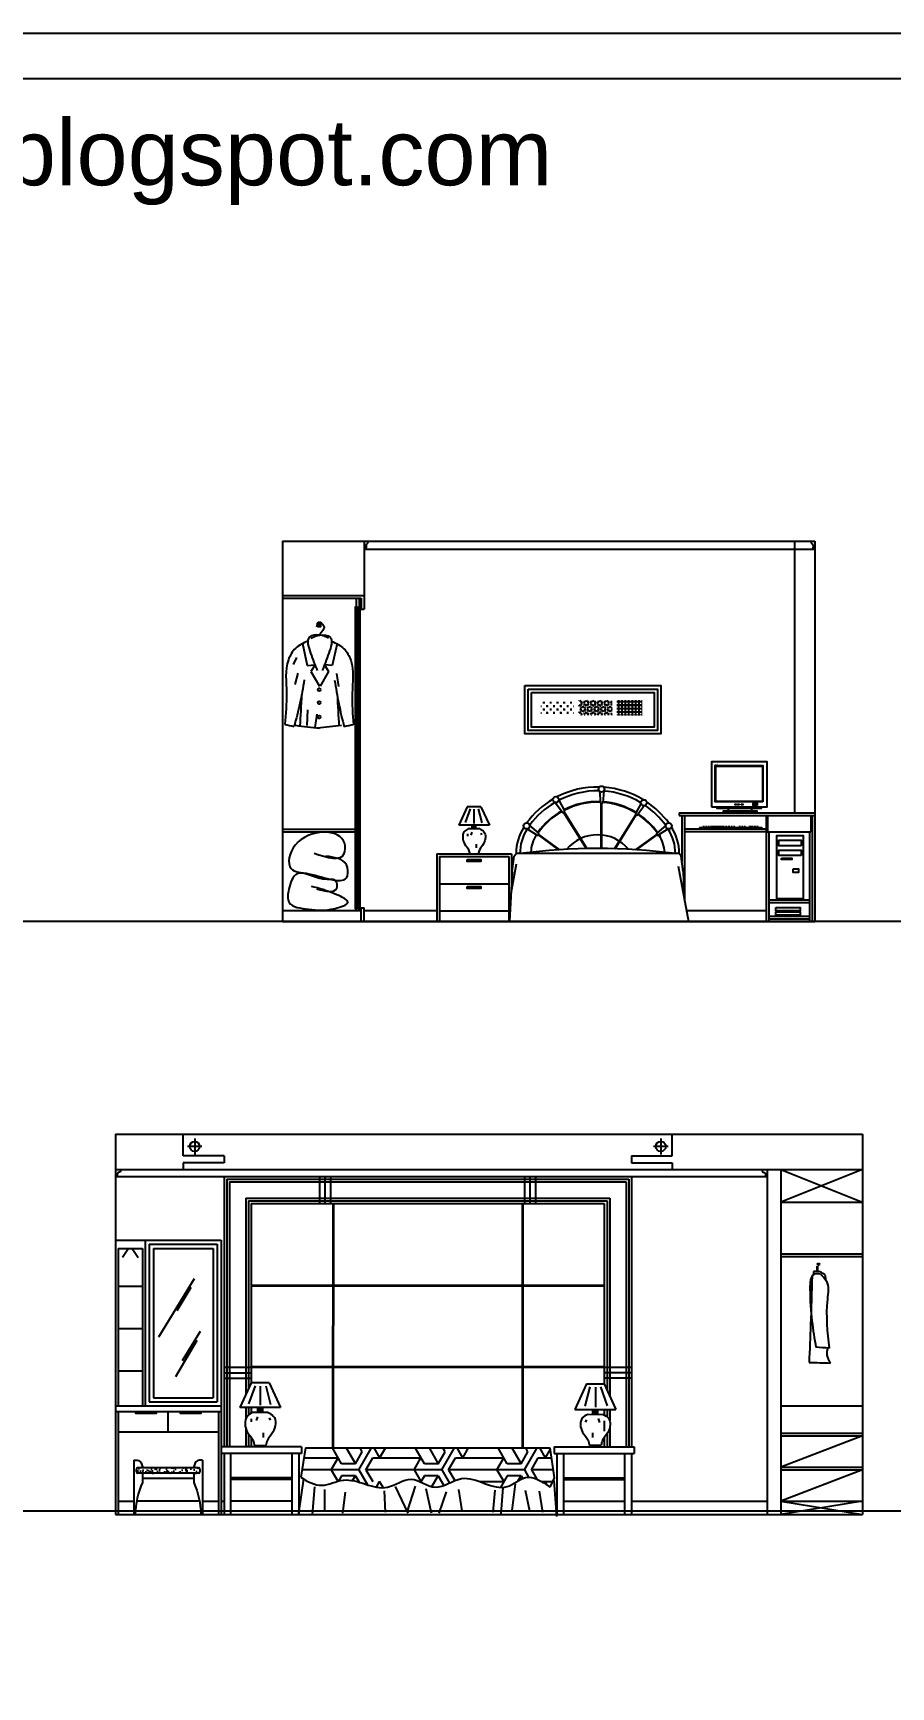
# Model space of a CAD drawing. Header units: inches. Extents: x 8.9 to 51.4, y 11.8 to 36.6.
# Drawn here: x 15.23 to 21.55, y 24.45 to 36.63 of the extents above; entities that cross this region are included whole.
import ezdxf

# ---------------------------------------------------------------- set-up
doc = ezdxf.new("R2010")
doc.units = ezdxf.units.IN
doc.header["$MEASUREMENT"] = 0
for name, color, linetype in [('02', 2, 'Continuous'), ('1', 1, 'Continuous'), ('4', 4, 'Continuous'), ('8', 8, 'Continuous'), ('kadrbm', 4, 'Continuous')]:
    doc.layers.add(name, color=color, linetype=linetype)
doc.styles.add('bmmm', font='swissel.ttf')
doc.styles.get("Standard").update_dxf_attribs({"font": 'arial.ttf'})

# ---------------------------------------------------------------- blocks, each defined once
blk = doc.blocks.new('kadrbm')
at = {"layer": 'kadrbm', "color": 4}
blk.add_lwpolyline([(0, 0), (0, 24.797), (21, 24.797), (21, 0), (0, 0)], close=True, dxfattribs=at)
blk.add_lwpolyline([(20.663, 0.326), (20.663, 24.46), (0.337, 24.46), (0.337, 0.326), (20.663, 0.326)], dxfattribs=at)
at = {"layer": 'kadrbm', "color": 211, "true_color": 0xf674fb, "style": 'bmmm'}
blk.add_text('www.cad-libraries.blogspot.com', height=0.48513, dxfattribs=at).set_placement((0.573, 23.677))

msp = doc.modelspace()

# ---------------------------------------------------------------- hatches: boundary and pattern name
at = {"layer": '1'}
h = msp.add_hatch(dxfattribs=at)
h.set_pattern_fill('CROSS', color=256, scale=0.1, style=0)
h.set_pattern_definition([(0, (-89.910824, 12.1991), (0.025, 0.025), [0.0125, -0.0375]), (90, (-89.904574, 12.19285), (-0.025, 0.025), [0.0125, -0.0375])])
h.paths.add_polyline_path([(18.972, 31.715), (18.972, 31.607), (19.216, 31.607), (19.216, 31.715)])
h = msp.add_hatch(dxfattribs=at)
h.set_pattern_fill('STARS', color=256, scale=0.1, style=0)
h.set_pattern_definition([(0, (-89.910824, 12.1991), (0, 0.021650635), [0.0125, -0.0125]), (60, (-89.910824, 12.1991), (-0.01875, 0.0108253175), [0.0125, -0.0125]), (120, (-89.904574, 12.209924), (-0.01875, -0.0108253175), [0.0125, -0.0125])])
h.paths.add_polyline_path([(19.254, 31.715), (19.254, 31.607), (19.498, 31.607), (19.498, 31.715)])
h = msp.add_hatch(dxfattribs=at)
h.set_pattern_fill('SQUARE', color=256, scale=0.1, style=0)
h.set_pattern_definition([(0, (-89.910824, 12.199099), (0, 0.0125), [0.0125, -0.0125]), (90, (-89.910824, 12.199099), (-0.0125, 8e-19), [0.0125, -0.0125])])
h.paths.add_polyline_path([(19.534, 31.715), (19.534, 31.607), (19.718, 31.607), (19.718, 31.715)])
at = {"layer": '8'}
h = msp.add_hatch(dxfattribs=at)
h.set_pattern_fill('AR-CONC', color=256, scale=0.01, style=0)
h.set_pattern_definition([(50, (34.997757, 48.655324), (0.07172602, -0.00627521), [0.0075, -0.0825]), (355, (34.99776, 48.655324), (-0.01387513, 0.07521921), [0.006, -0.066]), (100.4514, (35.003734, 48.6548), (0.05785094, 0.06894395), [0.00637402, -0.07011421]), (46.1842, (34.99776, 48.67532), (0.1067241, -0.0165519), [0.01125, -0.12375]), (96.6356, (35.00665, 48.67394), (0.09346627, 0.0974118), [0.00956103, -0.1051713]), (351.1842, (34.99776, 48.67532), (0.0934662, 0.09741186), [0.009, -0.099]), (21, (35.007757, 48.670324), (0.0596907, -0.04026189), [0.0075, -0.0825]), (326, (35.00776, 48.670324), (0.02433153, 0.072515), [0.006, -0.066]), (71.4514, (35.01273, 48.66697), (0.08402226, 0.03225305), [0.00637402, -0.07011421]), (37.5, (34.997757, 48.655324), (0.001215986, 0.033289385), [0, -0.0652, 0, -0.067, 0, -0.06625]), (7.5, (34.997757, 48.655324), (0.026306954, 0.03944117), [0, -0.0382, 0, -0.0637, 0, -0.02525]), (327.5, (34.975457, 48.655324), (0.053382244, -0.002255487), [0, -0.025, 0, -0.078, 0, -0.1035]), (317.5, (34.965457, 48.655324), (0.05831862, 0.0100105), [0, -0.0325, 0, -0.0518, 0, -0.0735])])
h.paths.add_polyline_path([(16.453, 26.027, 0.548605), (16.453, 26.067), (16.003, 26.067, 0.530891), (16.003, 26.027)])

# ---------------------------------------------------------------- linework, layer by layer
at = {"layer": '02'}
for p, q in [((17.071, 32.888), (20.991, 32.888)), ((17.071, 32.888), (17.071, 30.088)), ((20.841, 32.888), (20.841, 30.888)), ((20.991, 32.888), (20.991, 30.088)), ((17.173, 32.03), (17.148, 31.98)), ((17.217, 32.133), (17.252, 31.972)), ((17.473, 32.133), (17.437, 31.972)), ((17.184, 31.917), (17.162, 31.833)), ((17.252, 31.972), (17.31, 31.977)), ((17.31, 31.977), (17.28, 31.927)), ((17.28, 31.927), (17.342, 31.82)), ((17.409, 31.927), (17.348, 31.82)), ((17.437, 31.972), (17.38, 31.977)), ((17.38, 31.977), (17.409, 31.927)), ((17.469, 31.914), (17.483, 31.818)), ((17.254, 31.646), (17.251, 31.53)), ((17.324, 31.615), (17.308, 31.516)), ((19.404, 31.049), (19.411, 30.961)), ((19.436, 31.049), (19.428, 30.961)), ((19.078, 30.963), (19.131, 30.893)), ((19.105, 30.98), (19.146, 30.903)), ((19.418, 30.625), (19.417, 30.955)), ((19.422, 30.625), (19.421, 30.955)), ((19.711, 30.96), (19.669, 30.883)), ((19.737, 30.943), (19.684, 30.873)), ((18.453, 30.917), (18.416, 30.816)), ((18.48, 30.914), (18.48, 30.809)), ((18.512, 30.917), (18.538, 30.814)), ((19.309, 30.624), (19.14, 30.892)), ((19.314, 30.624), (19.144, 30.894)), ((19.514, 30.623), (19.672, 30.874)), ((19.519, 30.623), (19.675, 30.872)), ((18.432, 30.734), (18.432, 30.717)), ((18.465, 30.745), (18.458, 30.724)), ((18.495, 30.791), (18.467, 30.791)), ((18.495, 30.786), (18.467, 30.786)), ((18.495, 30.779), (18.467, 30.778)), ((18.495, 30.774), (18.467, 30.774)), ((18.53, 30.739), (18.536, 30.727)), ((18.871, 30.769), (18.946, 30.723)), ((18.89, 30.795), (18.956, 30.737)), ((19.106, 30.616), (18.955, 30.725)), ((19.112, 30.616), (18.957, 30.728)), ((19.67, 30.616), (19.826, 30.728)), ((19.677, 30.616), (19.828, 30.725)), ((19.893, 30.795), (19.826, 30.737)), ((19.911, 30.769), (19.837, 30.723)), ((18.497, 30.657), (18.497, 30.631)), ((18.79, 30.51), (18.747, 30.268)), ((19.983, 30.496), (20.059, 30.088)), ((17.071, 30.088), (20.991, 30.088)), ((15.84, 28.522), (15.84, 25.722)), ((15.84, 28.522), (21.34, 28.522)), ((21.34, 28.522), (21.34, 25.722)), ((15.938, 27.682), (15.893, 27.614)), ((15.963, 27.682), (16.007, 27.614)), ((21.008, 27.513), (21.008, 27.552)), ((21.013, 27.513), (21.013, 27.552)), ((16.421, 27.459), (16.157, 27.029)), ((16.396, 27.393), (16.293, 27.223)), ((16.465, 27.071), (16.333, 26.855)), ((16.44, 27.004), (16.282, 26.737)), ((16.87, 26.671), (16.82, 26.538)), ((16.905, 26.668), (16.905, 26.528)), ((16.948, 26.671), (16.983, 26.534)), ((19.333, 26.664), (19.297, 26.52)), ((19.376, 26.661), (19.376, 26.514)), ((19.411, 26.664), (19.461, 26.524)), ((16.841, 26.427), (16.841, 26.405)), ((16.886, 26.442), (16.876, 26.414)), ((16.926, 26.504), (16.888, 26.504)), ((16.926, 26.498), (16.888, 26.498)), ((16.926, 26.487), (16.888, 26.487)), ((16.926, 26.481), (16.888, 26.481)), ((16.972, 26.434), (16.981, 26.418)), ((19.308, 26.42), (19.3, 26.404)), ((19.355, 26.49), (19.393, 26.49)), ((19.355, 26.484), (19.393, 26.484)), ((19.355, 26.473), (19.393, 26.473)), ((19.355, 26.467), (19.393, 26.467)), ((19.395, 26.429), (19.405, 26.4)), ((16.929, 26.324), (16.928, 26.29)), ((19.352, 26.324), (19.353, 26.29)), ((19.44, 26.413), (19.44, 26.336)), ((17.506, 26.097), (17.438, 26.214)), ((17.54, 26.214), (17.608, 26.097)), ((17.608, 26.097), (17.658, 26.185)), ((17.633, 26.053), (17.726, 26.214)), ((17.658, 26.185), (17.642, 26.214)), ((17.743, 26.214), (17.785, 26.141)), ((17.828, 26.214), (17.785, 26.141)), ((18.116, 26.097), (18.048, 26.214)), ((18.15, 26.214), (18.217, 26.097)), ((18.217, 26.097), (18.268, 26.185)), ((18.243, 26.053), (18.336, 26.214)), ((18.268, 26.185), (18.251, 26.214)), ((18.353, 26.214), (18.395, 26.141)), ((18.437, 26.214), (18.395, 26.141)), ((18.725, 26.097), (18.658, 26.214)), ((18.759, 26.214), (18.827, 26.097)), ((18.827, 26.097), (18.878, 26.185)), ((18.852, 26.053), (18.945, 26.214)), ((18.878, 26.185), (18.861, 26.214)), ((18.962, 26.214), (19.005, 26.141)), ((19.042, 26.205), (19.005, 26.141)), ((15.975, 26.122), (15.975, 25.722)), ((16.453, 26.067), (16.003, 26.067)), ((16.482, 26.122), (16.482, 25.722)), ((17.633, 26.053), (17.214, 26.053)), ((17.228, 26.141), (17.481, 26.141)), ((17.43, 26.053), (17.481, 26.141)), ((17.43, 26.053), (17.479, 25.968)), ((17.608, 26.097), (17.506, 26.097)), ((17.633, 26.053), (17.697, 25.941)), ((17.684, 26.053), (17.735, 26.141)), ((17.684, 26.053), (17.735, 25.965)), ((18.243, 26.053), (17.684, 26.053)), ((17.735, 26.141), (18.09, 26.141)), ((18.039, 26.053), (18.09, 26.141)), ((18.039, 26.053), (18.09, 25.965)), ((18.217, 26.097), (18.116, 26.097)), ((18.243, 26.053), (18.299, 25.955)), ((18.293, 26.053), (18.344, 26.141)), ((18.293, 26.053), (18.34, 25.973)), ((18.852, 26.053), (18.294, 26.053)), ((18.344, 26.141), (18.7, 26.141)), ((18.649, 26.053), (18.7, 26.141)), ((18.649, 26.053), (18.7, 25.965)), ((18.827, 26.097), (18.725, 26.097)), ((18.852, 26.053), (18.883, 25.999)), ((18.903, 26.053), (18.954, 26.141)), ((18.903, 26.053), (18.943, 25.984)), ((19.062, 26.053), (18.903, 26.053)), ((18.954, 26.141), (19.05, 26.141)), ((16.453, 26.027), (16.003, 26.027)), ((16.417, 25.987), (16.04, 25.987)), ((17.14, 25.992), (16.69, 25.992)), ((17.14, 25.982), (16.69, 25.982)), ((17.506, 26.009), (17.483, 25.969)), ((17.608, 26.009), (17.506, 26.009)), ((17.587, 25.973), (17.608, 26.009)), ((17.608, 26.009), (17.635, 25.961)), ((17.762, 25.925), (17.785, 25.965)), ((17.811, 25.921), (17.785, 25.965)), ((17.899, 25.929), (17.994, 25.732)), ((18.047, 25.931), (17.986, 25.74)), ((18.116, 26.009), (18.089, 25.963)), ((18.217, 26.009), (18.116, 26.009)), ((18.171, 25.929), (18.217, 26.009)), ((18.217, 26.009), (18.259, 25.937)), ((18.523, 25.965), (18.7, 25.965)), ((18.725, 26.009), (18.675, 25.922)), ((18.827, 26.009), (18.725, 26.009)), ((18.783, 25.949), (18.759, 25.753)), ((18.806, 25.973), (18.827, 26.009)), ((18.827, 26.009), (18.838, 25.99)), ((18.979, 25.965), (19.058, 25.965)), ((18.998, 25.953), (19.005, 25.965)), ((19.02, 25.939), (19.005, 25.965)), ((19.07, 25.992), (19.04, 25.925)), ((19.14, 25.992), (19.59, 25.992)), ((19.14, 25.982), (19.59, 25.982)), ((16.459, 25.822), (15.997, 25.822)), ((17.306, 25.927), (17.288, 25.722)), ((17.379, 25.907), (17.381, 25.743)), ((17.533, 25.887), (17.513, 25.732)), ((17.819, 25.897), (17.827, 25.74)), ((18.126, 25.915), (18.164, 25.736)), ((18.276, 25.891), (18.221, 25.734)), ((18.367, 25.907), (18.39, 25.749)), ((18.633, 25.903), (18.619, 25.74)), ((18.694, 25.923), (18.677, 25.73)), ((18.858, 25.903), (18.889, 25.749)), ((18.96, 25.895), (18.984, 25.74)), ((15.84, 25.722), (21.34, 25.722))]:
    msp.add_line(p, q, dxfattribs=at)
for points in [[(17.328, 32.26), (17.353, 32.26), (17.353, 32.285), (17.328, 32.285)], [(20.889, 30.646), (20.726, 30.646), (20.726, 30.687), (20.889, 30.687)], [(20.889, 30.573), (20.726, 30.573), (20.726, 30.614), (20.889, 30.614)], [(20.745, 30.553), (20.82, 30.553), (20.82, 30.544), (20.745, 30.544)], [(20.831, 30.475), (20.869, 30.475), (20.869, 30.448), (20.831, 30.448)]]:
    msp.add_lwpolyline(points, close=True, dxfattribs=at)
for points in [[(15.975, 26.122), (16.001, 26.122, -0.315035), (16.029, 26.103), (16.042, 26.067)], [(16.482, 26.122), (16.456, 26.122, 0.315035), (16.428, 26.103), (16.415, 26.067)], [(16.04, 26.027), (16.04, 25.959, 0.096973), (15.986, 25.722)], [(16.417, 26.027), (16.417, 25.959, -0.096973), (16.47, 25.722)]]:
    msp.add_lwpolyline(points, format="xyb", dxfattribs=at)
for centre, radius in [((17.341, 32.272), 0.0075), ((17.34, 31.794), 0.0108), ((17.34, 31.699), 0.0108), ((17.34, 31.594), 0.0108)]:
    msp.add_circle(centre, radius, dxfattribs=at)
for centre, radius, start, end in [((19.391, 30.429), 0.541, 88.0048, 117.3335), ((19.391, 30.429), 0.537, 87.959, 117.3279), ((19.419, 30.965), 0.00958, 202.29, 336.9343), ((19.391, 30.429), 0.541, 58.521, 85.9906), ((19.391, 30.429), 0.537, 58.4957, 85.9974), ((19.391, 30.429), 0.541, 119.3559, 144.5547), ((19.391, 30.429), 0.537, 119.2975, 144.5952), ((19.137, 30.901), 0.00958, 235.2976, 9.9419), ((19.679, 30.881), 0.00958, 170.0581, 304.7024), ((19.391, 30.429), 0.537, 35.3687, 56.5253), ((19.391, 30.429), 0.541, 35.4095, 56.4981), ((19.151, 30.59), 0.252, 147.1617, 177.8841), ((18.948, 30.732), 0.00958, 256.3344, 30.9787), ((19.391, 30.429), 0.297, 39.7009, 140.2967), ((19.834, 30.732), 0.00958, 149.0213, 283.6656), ((19.391, 30.429), 0.537, 31.3602, 33.4187), ((19.391, 30.429), 0.541, 31.3602, 33.4068), ((19.631, 30.59), 0.252, 1.1959, 32.8383), ((19.391, 26.171), 4.454, 82.6041, 97.3747), ((21.058, 27.499), 0.0783, 170.773, 187.6277), ((20.998, 27.421), 0.0922, 41.9635, 100.8681), ((21.417, 27.511), 0.352, 184.5315, 190.28), ((16.017, 26.047), 0.0241, 124.0732, 235.9268), ((16.441, 26.047), 0.0237, 302.5012, 57.4988)]:
    msp.add_arc(centre, radius, start, end, dxfattribs=at)
for points in [[(17.323, 32.256), (17.337, 32.291), (17.375, 32.263), (17.361, 32.221), (17.34, 32.197)], [(17.257, 32.152), (17.166, 32.098), (17.114, 32.014), (17.1, 31.77), (17.088, 31.539)], [(17.409, 32.174), (17.345, 32.196), (17.268, 32.18), (17.277, 32.064), (17.326, 31.935)], [(17.28, 32.174), (17.345, 32.196), (17.421, 32.18), (17.412, 32.064), (17.363, 31.935)], [(17.432, 32.151), (17.523, 32.096), (17.573, 32.011), (17.584, 31.767), (17.593, 31.536)], [(17.231, 31.866), (17.199, 31.693), (17.156, 31.523)], [(17.454, 31.865), (17.485, 31.691), (17.524, 31.521)], [(17.088, 31.539), (17.156, 31.523)], [(17.167, 31.532), (17.343, 31.511)], [(17.504, 31.53), (17.328, 31.511)], [(17.593, 31.536), (17.524, 31.521)]]:
    msp.add_spline(points, degree=3, dxfattribs=at)
for points in [[(17.211, 31.76), (17.207, 31.678), (17.202, 31.596), (17.198, 31.528)], [(17.473, 31.759), (17.477, 31.677), (17.482, 31.596), (17.486, 31.528)], [(21.095, 26.948), (21.063, 26.95), (21.031, 26.952), (20.998, 26.954)], [(20.948, 26.842), (21.001, 26.841), (21.053, 26.84), (21.106, 26.838)]]:
    msp.add_open_spline(points, degree=3, dxfattribs=at)
for points, knots in [([(20.97, 27.478), (20.967, 27.359), (20.961, 27.147), (20.952, 26.935), (20.948, 26.842)], [0, 0, 0, 0, 357.816346, 636.323848, 636.323848, 636.323848, 636.323848]), ([(21.031, 27.493), (21.014, 27.495), (20.956, 27.499), (20.949, 27.239), (20.977, 27.08), (20.998, 26.954)], [0, 0, 0, 0, 46.098594, 157.773024, 589.495584, 589.495584, 589.495584, 589.495584]), ([(21.031, 27.493), (21.048, 27.477), (21.099, 27.428), (21.065, 27.224), (21.082, 27.064), (21.095, 26.948)], [0, 0, 0, 0, 68.475615, 202.30504, 561.914563, 561.914563, 561.914563, 561.914563]), ([(21.106, 26.838), (21.095, 26.857), (21.076, 26.892), (21.082, 26.931), (21.085, 26.948)], [0, 0, 0, 0, 63.891933, 115.068957, 115.068957, 115.068957, 115.068957]), ([(17.205, 25.997), (17.256, 25.966), (17.358, 25.908), (17.572, 26.032), (17.8, 25.852), (18.018, 26.034), (18.201, 25.87), (18.428, 26.071), (18.673, 25.846), (18.871, 26.042), (18.979, 25.967), (19.04, 25.925)], [3.957106, 3.957106, 3.957106, 3.957106, 171.413009, 333.720029, 662.651662, 847.20842, 1033.568276, 1235.56212, 1576.994273, 1730.014371, 1923.721834, 1923.721834, 1923.721834, 1923.721834])]:
    msp.add_open_spline(points, degree=3, knots=knots, dxfattribs=at)
at = {"layer": '1'}
for p, q in [((17.671, 32.888), (17.671, 32.388)), ((17.671, 32.828), (20.991, 32.828)), ((17.071, 32.488), (17.671, 32.488)), ((17.071, 32.468), (17.651, 32.468)), ((17.613, 32.468), (17.613, 32.407)), ((17.636, 32.468), (17.636, 32.407)), ((17.651, 32.468), (17.651, 32.388)), ((17.651, 32.388), (17.671, 32.388)), ((18.431, 30.933), (18.368, 30.796)), ((18.53, 30.933), (18.431, 30.933)), ((18.53, 30.933), (18.594, 30.796)), ((20.381, 30.933), (20.381, 30.928)), ((19.991, 30.888), (20.991, 30.888)), ((19.991, 30.888), (19.991, 30.868)), ((19.991, 30.868), (20.991, 30.868)), ((20.011, 30.868), (20.011, 30.529)), ((20.031, 30.868), (20.031, 30.235)), ((20.631, 30.868), (20.631, 30.088)), ((20.641, 30.868), (20.641, 30.748)), ((20.961, 30.868), (20.961, 30.748)), ((20.971, 30.868), (20.971, 30.088)), ((17.071, 30.768), (17.609, 30.768)), ((17.071, 30.748), (17.609, 30.748)), ((18.594, 30.796), (18.368, 30.796)), ((18.524, 30.769), (18.438, 30.769)), ((18.467, 30.769), (18.467, 30.796)), ((18.495, 30.769), (18.495, 30.796)), ((18.524, 30.769), (18.524, 30.769)), ((20.631, 30.768), (20.031, 30.768)), ((20.631, 30.748), (20.031, 30.748)), ((20.641, 30.748), (20.961, 30.748)), ((20.651, 30.748), (20.651, 30.088)), ((20.951, 30.748), (20.951, 30.088)), ((18.206, 30.586), (18.756, 30.586)), ((18.206, 30.586), (18.206, 30.086)), ((18.226, 30.566), (18.736, 30.566)), ((18.226, 30.566), (18.226, 30.086)), ((18.736, 30.566), (18.736, 30.088)), ((18.756, 30.586), (18.756, 30.341)), ((18.762, 30.457), (18.777, 30.57)), ((18.777, 30.57), (18.791, 30.588)), ((19.991, 30.588), (18.791, 30.588)), ((20.006, 30.57), (19.991, 30.588)), ((20.021, 30.457), (20.006, 30.57)), ((18.762, 30.457), (18.743, 30.088)), ((20.021, 30.457), (20.029, 30.249)), ((18.226, 30.366), (18.736, 30.366)), ((20.651, 30.248), (20.951, 30.248)), ((20.651, 30.228), (20.951, 30.228)), ((17.071, 30.168), (17.651, 30.168)), ((17.614, 30.18), (17.614, 30.168)), ((17.636, 30.18), (17.636, 30.168)), ((17.651, 30.188), (17.671, 30.188)), ((17.651, 30.088), (17.651, 30.188)), ((17.671, 30.088), (17.671, 30.188)), ((17.671, 30.168), (18.206, 30.168)), ((18.226, 30.166), (18.736, 30.166)), ((20.04, 30.168), (20.631, 30.168)), ((20.651, 30.128), (20.951, 30.128)), ((20.651, 30.108), (20.951, 30.108)), ((16.34, 28.362), (16.34, 28.522)), ((16.424, 28.49), (16.424, 28.374)), ((19.856, 28.49), (19.856, 28.374)), ((19.94, 28.362), (19.94, 28.522)), ((16.477, 28.432), (16.371, 28.432)), ((19.909, 28.432), (19.803, 28.432)), ((15.84, 28.262), (21.34, 28.262)), ((16.64, 28.362), (16.34, 28.362)), ((16.64, 28.312), (16.34, 28.312)), ((16.34, 28.312), (16.34, 28.262)), ((16.64, 28.362), (16.64, 28.312)), ((19.64, 28.362), (19.64, 28.312)), ((19.64, 28.362), (19.94, 28.362)), ((19.64, 28.312), (19.94, 28.312)), ((19.94, 28.312), (19.94, 28.262)), ((20.64, 28.262), (20.64, 25.722)), ((20.74, 28.262), (20.74, 25.722)), ((21.34, 28.262), (20.74, 28.022)), ((20.74, 28.262), (21.34, 28.022)), ((15.84, 28.212), (20.64, 28.212)), ((16.64, 28.212), (16.64, 26.222)), ((16.66, 28.192), (16.66, 26.222)), ((16.66, 28.192), (19.62, 28.192)), ((16.68, 28.172), (16.68, 26.222)), ((16.68, 28.172), (19.6, 28.172)), ((17.346, 28.012), (17.346, 28.212)), ((17.386, 28.012), (17.386, 28.212)), ((17.426, 28.012), (17.426, 28.212)), ((18.855, 28.012), (18.855, 28.212)), ((18.895, 28.012), (18.895, 28.212)), ((18.935, 28.012), (18.935, 28.212)), ((19.6, 28.172), (19.6, 26.222)), ((19.62, 28.192), (19.62, 26.222)), ((19.64, 28.212), (19.64, 26.222)), ((16.8, 28.052), (16.8, 26.605)), ((16.8, 28.052), (19.48, 28.052)), ((16.82, 28.032), (16.82, 26.649)), ((16.82, 28.032), (19.46, 28.032)), ((16.84, 28.012), (16.84, 26.692)), ((16.84, 28.012), (19.44, 28.012)), ((17.44, 28.012), (17.438, 26.214)), ((17.445, 28.012), (17.443, 26.214)), ((18.835, 28.012), (18.835, 26.214)), ((18.84, 28.012), (18.84, 26.214)), ((19.44, 28.012), (19.44, 26.685)), ((19.46, 28.032), (19.46, 26.64)), ((19.48, 28.052), (19.48, 26.595)), ((20.74, 28.022), (21.34, 28.022)), ((15.84, 27.742), (16.62, 27.742)), ((15.86, 27.682), (15.86, 26.522)), ((15.86, 27.682), (16.04, 27.682)), ((16.04, 27.682), (16.04, 26.522)), ((16.06, 27.742), (16.06, 26.522)), ((16.09, 27.712), (16.09, 26.552)), ((16.09, 27.712), (16.59, 27.712)), ((16.12, 27.682), (16.12, 26.582)), ((16.12, 27.682), (16.56, 27.682)), ((16.56, 27.682), (16.56, 26.582)), ((16.59, 27.712), (16.59, 26.552)), ((16.62, 27.742), (16.62, 25.722)), ((20.74, 27.642), (21.34, 27.642)), ((20.74, 27.622), (21.34, 27.622)), ((15.86, 27.403), (16.04, 27.403)), ((16.84, 27.412), (19.44, 27.412)), ((16.84, 27.407), (19.44, 27.407)), ((15.86, 27.092), (16.04, 27.092)), ((16.64, 26.807), (19.641, 26.807)), ((16.84, 26.812), (19.44, 26.812)), ((15.86, 26.78), (16.04, 26.78)), ((16.64, 26.767), (16.84, 26.767)), ((16.64, 26.727), (16.84, 26.727)), ((16.841, 26.693), (16.756, 26.51)), ((16.973, 26.693), (16.841, 26.693)), ((16.973, 26.693), (17.057, 26.51)), ((19.308, 26.686), (19.223, 26.497)), ((19.308, 26.686), (19.44, 26.686)), ((19.641, 26.767), (19.44, 26.767)), ((19.641, 26.727), (19.44, 26.727)), ((19.44, 26.686), (19.524, 26.497)), ((16.09, 26.552), (16.59, 26.552)), ((16.12, 26.582), (16.56, 26.582)), ((15.84, 26.522), (16.62, 26.522)), ((15.84, 26.482), (16.62, 26.482)), ((15.86, 26.482), (15.86, 25.722)), ((16.23, 26.332), (16.23, 26.482)), ((16.6, 26.482), (16.6, 25.722)), ((17.057, 26.51), (16.756, 26.51)), ((16.8, 26.51), (16.8, 26.429)), ((16.82, 26.51), (16.82, 26.456)), ((16.84, 26.51), (16.84, 26.469)), ((16.964, 26.474), (16.85, 26.474)), ((16.888, 26.474), (16.888, 26.51)), ((16.926, 26.474), (16.926, 26.51)), ((16.964, 26.474), (16.964, 26.474)), ((19.223, 26.497), (19.524, 26.497)), ((19.317, 26.461), (19.431, 26.46)), ((19.317, 26.461), (19.317, 26.461)), ((19.355, 26.46), (19.355, 26.497)), ((19.393, 26.46), (19.393, 26.497)), ((19.44, 26.497), (19.44, 26.455)), ((19.46, 26.497), (19.46, 26.443)), ((19.48, 26.497), (19.48, 26.413)), ((20.74, 26.522), (21.34, 26.522)), ((15.86, 26.332), (16.6, 26.332)), ((16.8, 26.358), (16.8, 26.222)), ((16.82, 26.317), (16.82, 26.222)), ((19.46, 26.317), (19.46, 26.222)), ((19.48, 26.361), (19.48, 26.222)), ((20.74, 26.322), (21.34, 26.322)), ((21.34, 26.302), (20.74, 26.072)), ((20.74, 26.302), (21.34, 26.302)), ((17.21, 26.222), (16.62, 26.222)), ((17.21, 26.172), (16.62, 26.172)), ((16.64, 26.172), (16.64, 25.722)), ((16.69, 25.722), (16.69, 26.172)), ((16.84, 26.292), (16.84, 26.222)), ((16.864, 26.231), (16.949, 26.231)), ((17.14, 26.172), (17.14, 25.722)), ((17.19, 26.172), (17.19, 25.722)), ((17.24, 26.214), (17.205, 25.997)), ((17.21, 26.222), (17.21, 26.172)), ((17.24, 26.214), (19.04, 26.214)), ((19.04, 26.214), (19.07, 25.992)), ((19.07, 26.222), (19.66, 26.222)), ((19.07, 26.222), (19.07, 26.172)), ((19.07, 26.172), (19.66, 26.172)), ((19.09, 26.172), (19.09, 25.722)), ((19.14, 26.172), (19.14, 25.722)), ((19.416, 26.231), (19.331, 26.231)), ((19.44, 26.291), (19.44, 26.222)), ((19.59, 25.722), (19.59, 26.172)), ((19.64, 26.172), (19.64, 25.722)), ((19.66, 26.222), (19.66, 26.172)), ((20.74, 26.072), (21.34, 26.072)), ((21.34, 26.052), (20.74, 25.822)), ((20.74, 26.052), (21.34, 26.052)), ((17.225, 25.985), (17.186, 25.715)), ((19.068, 25.973), (19.089, 25.709)), ((15.86, 25.822), (15.975, 25.822)), ((16.482, 25.822), (16.6, 25.822)), ((16.62, 25.822), (16.64, 25.822)), ((17.14, 25.822), (16.69, 25.822)), ((19.14, 25.822), (19.59, 25.822)), ((19.64, 25.822), (20.64, 25.822)), ((21.34, 25.822), (20.74, 25.722)), ((20.74, 25.822), (21.34, 25.722)), ((20.74, 25.822), (21.34, 25.822))]:
    msp.add_line(p, q, dxfattribs=at)
for points in [[(17.609, 32.406), (17.619, 32.406), (17.619, 30.18), (17.609, 30.18)], [(17.631, 32.406), (17.641, 32.406), (17.641, 30.18), (17.631, 30.18)], [(18.855, 31.824), (19.856, 31.824), (19.856, 31.469), (18.855, 31.469)], [(18.88, 31.799), (19.831, 31.799), (19.831, 31.494), (18.88, 31.494)], [(18.905, 31.774), (19.806, 31.774), (19.806, 31.519), (18.905, 31.519)], [(20.229, 30.933), (20.639, 30.933), (20.639, 31.263), (20.229, 31.263)], [(20.904, 30.255), (20.711, 30.255), (20.711, 30.721), (20.904, 30.721)], [(18.431, 30.545), (18.531, 30.545), (18.531, 30.53), (18.431, 30.53)], [(18.431, 30.345), (18.531, 30.345), (18.531, 30.33), (18.431, 30.33)], [(20.704, 30.191), (20.883, 30.191), (20.883, 30.166), (20.704, 30.166)], [(20.704, 30.16), (20.883, 30.16), (20.883, 30.135), (20.704, 30.135)]]:
    msp.add_lwpolyline(points, close=True, dxfattribs=at)
for points in [[(20.596, 30.933), (20.596, 30.919), (20.27, 30.919), (20.27, 30.933)], [(20.317, 30.888), (20.317, 30.903), (20.562, 30.903), (20.562, 30.888)], [(20.355, 30.903), (20.355, 30.919)], [(20.524, 30.919), (20.524, 30.903)], [(16.14, 26.482), (16.14, 26.467), (15.99, 26.467), (15.99, 26.482)], [(16.47, 26.482), (16.47, 26.467), (16.32, 26.467), (16.32, 26.482)]]:
    msp.add_lwpolyline(points, dxfattribs=at)
for centre, radius in [((19.419, 31.063), 0.022), ((19.083, 30.985), 0.022), ((19.731, 30.962), 0.022), ((18.868, 30.791), 0.022), ((19.914, 30.791), 0.022), ((16.424, 28.432), 0.0363), ((19.856, 28.432), 0.0363), ((21.017, 27.565), 0.00688)]:
    msp.add_circle(centre, radius, dxfattribs=at)
for centre, radius, start, end in [((19.391, 30.429), 0.649, 88.9436, 117.4698), ((19.391, 30.429), 0.621, 89.0782, 117.4307), ((19.391, 30.429), 0.649, 58.7211, 86.0081), ((19.391, 30.429), 0.621, 59.1941, 85.8735), ((19.391, 30.429), 0.649, 120.5023, 143.7056), ((19.391, 30.429), 0.621, 120.5414, 143.7056), ((19.391, 30.429), 0.621, 36.15, 55.7144), ((19.391, 30.429), 0.649, 36.2951, 56.1874), ((19.151, 30.59), 0.36, 147.5341, 180.4331), ((19.151, 30.59), 0.332, 147.3578, 180.4331), ((19.631, 30.59), 0.332, 359.5669, 32.6422), ((19.391, 30.429), 0.621, 31.3602, 33.2414), ((19.631, 30.59), 0.36, 359.5669, 32.4659), ((19.391, 30.429), 0.649, 31.3602, 33.0963)]:
    msp.add_arc(centre, radius, start, end, dxfattribs=at)
for points in [[(17.697, 32.888), (17.697, 32.871), (17.686, 32.858), (17.686, 32.839), (17.671, 32.828)], [(20.965, 32.888), (20.966, 32.871), (20.977, 32.858), (20.976, 32.839), (20.991, 32.828)], [(17.303, 30.59), (17.525, 30.588), (17.529, 30.661), (17.166, 30.653), (17.134, 30.477), (17.265, 30.439), (17.549, 30.425), (17.541, 30.505), (17.39, 30.568)], [(18.438, 30.769), (18.409, 30.749), (18.411, 30.66), (18.441, 30.616), (18.449, 30.586)], [(18.524, 30.769), (18.553, 30.749), (18.551, 30.66), (18.521, 30.616), (18.513, 30.586)], [(17.323, 30.329), (17.47, 30.334), (17.471, 30.372), (17.457, 30.391), (17.399, 30.396), (17.177, 30.438), (17.117, 30.326), (17.119, 30.229), (17.261, 30.179), (17.458, 30.184), (17.552, 30.229), (17.47, 30.285), (17.284, 30.346)], [(15.877, 28.262), (15.875, 28.245), (15.855, 28.233), (15.853, 28.216), (15.849, 28.213)], [(20.604, 28.262), (20.605, 28.245), (20.626, 28.233), (20.627, 28.216), (20.632, 28.213)], [(16.85, 26.474), (16.811, 26.447), (16.813, 26.328), (16.854, 26.27), (16.864, 26.231)], [(16.964, 26.474), (17.003, 26.448), (17, 26.329), (16.96, 26.27), (16.949, 26.231)], [(19.317, 26.461), (19.278, 26.434), (19.28, 26.329), (19.321, 26.27), (19.331, 26.231)], [(19.431, 26.46), (19.47, 26.433), (19.467, 26.328), (19.427, 26.27), (19.416, 26.231)]]:
    msp.add_spline(points, degree=3, dxfattribs=at)
at = {"layer": '4'}
for p, q in [((20.163, 30.777), (20.165, 30.785)), ((20.177, 30.785), (20.165, 30.785)), ((20.178, 30.777), (20.177, 30.785)), ((20.182, 30.777), (20.184, 30.785)), ((20.196, 30.785), (20.184, 30.785)), ((20.198, 30.777), (20.196, 30.785)), ((20.202, 30.777), (20.203, 30.785)), ((20.215, 30.785), (20.203, 30.785)), ((20.217, 30.777), (20.215, 30.785)), ((20.22, 30.777), (20.221, 30.785)), ((20.326, 30.785), (20.221, 30.785)), ((20.327, 30.777), (20.326, 30.785)), ((20.331, 30.777), (20.332, 30.785)), ((20.344, 30.785), (20.332, 30.785)), ((20.346, 30.777), (20.344, 30.785)), ((20.35, 30.777), (20.352, 30.785)), ((20.364, 30.785), (20.352, 30.785)), ((20.365, 30.777), (20.364, 30.785)), ((20.369, 30.777), (20.371, 30.785)), ((20.383, 30.785), (20.371, 30.785)), ((20.384, 30.777), (20.383, 30.785)), ((20.388, 30.777), (20.39, 30.785)), ((20.402, 30.785), (20.39, 30.785)), ((20.403, 30.777), (20.402, 30.785)), ((20.428, 30.777), (20.43, 30.785)), ((20.442, 30.785), (20.43, 30.785)), ((20.443, 30.777), (20.442, 30.785)), ((20.447, 30.777), (20.449, 30.785)), ((20.461, 30.785), (20.449, 30.785)), ((20.462, 30.777), (20.461, 30.785)), ((20.466, 30.777), (20.468, 30.785)), ((20.48, 30.785), (20.468, 30.785)), ((20.482, 30.777), (20.48, 30.785)), ((20.504, 30.777), (20.505, 30.785)), ((20.536, 30.785), (20.505, 30.785)), ((20.537, 30.777), (20.536, 30.785)), ((20.541, 30.777), (20.542, 30.785)), ((20.555, 30.785), (20.542, 30.785)), ((20.556, 30.777), (20.555, 30.785)), ((20.56, 30.777), (20.561, 30.785)), ((20.574, 30.785), (20.561, 30.785)), ((20.575, 30.777), (20.574, 30.785)), ((29.581, 30.088), (9.255, 30.088)), ((29.581, 25.747), (9.255, 25.747))]:
    msp.add_line(p, q, dxfattribs=at)
for points in [[(20.607, 30.969), (20.257, 30.969), (20.257, 31.235), (20.607, 31.235)], [(20.604, 30.972), (20.26, 30.972), (20.26, 31.232), (20.604, 31.232)], [(20.566, 30.943), (20.537, 30.943), (20.537, 30.96), (20.566, 30.96)]]:
    msp.add_lwpolyline(points, close=True, dxfattribs=at)
for points in [[(20.403, 30.95, -0.414214), (20.405, 30.952), (20.411, 30.952, -0.414214), (20.413, 30.95), (20.413, 30.948, -0.414214), (20.411, 30.946), (20.405, 30.946, -0.414214), (20.403, 30.948)], [(20.422, 30.95, -0.414214), (20.424, 30.952), (20.43, 30.952, -0.414214), (20.432, 30.95), (20.432, 30.948, -0.414214), (20.43, 30.946), (20.424, 30.946, -0.414214), (20.422, 30.948)], [(20.45, 30.95, -0.414214), (20.452, 30.952), (20.459, 30.952, -0.414214), (20.46, 30.95), (20.46, 30.948, -0.414214), (20.459, 30.946), (20.452, 30.946, -0.414214), (20.45, 30.948)]]:
    msp.add_lwpolyline(points, format="xyb", close=True, dxfattribs=at)
msp.add_lwpolyline([(20.599, 30.768, 0.414214), (20.602, 30.771), (20.602, 30.774, 0.414214), (20.599, 30.777), (20.143, 30.777, 0.414214), (20.14, 30.774), (20.14, 30.771), (20.143, 30.768)], format="xyb", dxfattribs=at)

# ---------------------------------------------------------------- block references
at = {"layer": 'kadrbm'}
msp.add_blockref('kadrbm', (8.918, 11.83), dxfattribs=at)

# ---------------------------------------------------------------- texts
at = {"layer": '4', "insert": (20.243, 31.25), "char_height": 0.009, "width": 0.49964, "attachment_point": 1}
msp.add_mtext('\\f方正黑体繁体|b0|i0|c134|p2;AceR', dxfattribs=at)

doc.saveas('drawing.dxf')
